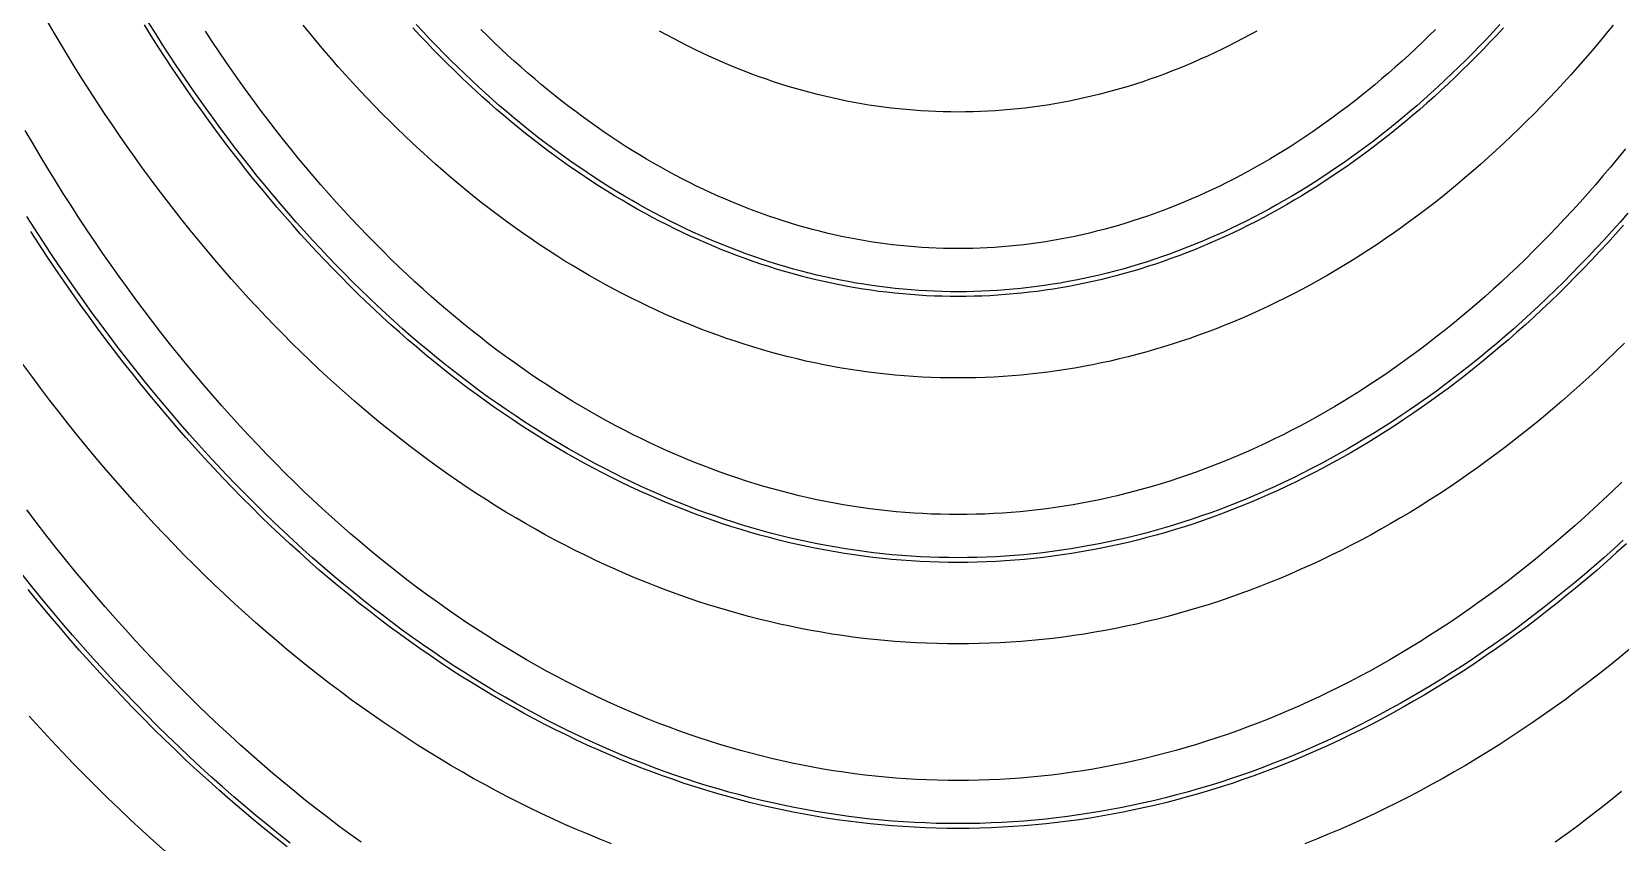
# Model space of a CAD drawing. Header units: metres. Extents: x 10 to 1210, y 10 to 2778.
# Drawn here: x 216.6 to 548.2, y 1402.6 to 1571.7 of the extents above; entities that cross this region are included whole.
import ezdxf

# ---------------------------------------------------------------- set-up
doc = ezdxf.new("R2010")
doc.units = ezdxf.units.M
for name, color, linetype in [('ACIKLIK', 5, 'Continuous'), ('CAM_SABLON', 4, 'Continuous'), ('DIS_KENAR_V91_Z3', 1, 'Continuous'), ('LAMBA_T4_Z4', 3, 'Continuous')]:
    doc.layers.add(name, color=color, linetype=linetype)

msp = doc.modelspace()

# ---------------------------------------------------------------- linework, layer by layer
at = {"layer": 'ACIKLIK'}
for points in [[(549.3, 1547.31), (547.74, 1545.4), (546.18, 1543.52), (544.61, 1541.66), (543.03, 1539.82), (541.43, 1538.01), (539.84, 1536.22), (538.23, 1534.45), (536.61, 1532.7), (534.99, 1530.98), (533.35, 1529.28), (531.71, 1527.61), (530.06, 1525.95), (528.41, 1524.32), (526.75, 1522.72), (525.07, 1521.14), (523.4, 1519.58), (521.71, 1518.05), (520.02, 1516.54), (518.32, 1515.05), (516.62, 1513.59), (514.91, 1512.16), (513.19, 1510.74), (511.47, 1509.36), (509.74, 1507.99), (508.01, 1506.65), (506.27, 1505.34), (504.53, 1504.05), (502.78, 1502.78), (501.02, 1501.54), (499.27, 1500.33), (497.5, 1499.13), (495.73, 1497.97), (493.96, 1496.83), (492.19, 1495.71), (490.41, 1494.62), (488.62, 1493.55), (486.84, 1492.51), (485.04, 1491.49), (483.25, 1490.5), (481.45, 1489.53), (479.65, 1488.58), (477.85, 1487.67), (476.04, 1486.77), (474.23, 1485.9), (472.42, 1485.06), (470.61, 1484.24), (468.79, 1483.45), (466.97, 1482.68), (465.15, 1481.93), (463.33, 1481.21), (461.51, 1480.52), (459.68, 1479.85), (457.85, 1479.2), (456.02, 1478.58), (454.19, 1477.99), (452.36, 1477.41), (450.53, 1476.87), (448.69, 1476.34), (446.86, 1475.85), (445.02, 1475.37), (443.18, 1474.92), (441.34, 1474.5), (439.5, 1474.1), (437.66, 1473.72), (435.82, 1473.37), (433.98, 1473.05), (432.14, 1472.74), (430.29, 1472.46), (428.45, 1472.21), (426.61, 1471.98), (424.76, 1471.78), (422.92, 1471.59), (421.07, 1471.44), (419.23, 1471.3), (417.38, 1471.19), (415.54, 1471.11), (413.69, 1471.05), (411.85, 1471.01), (410, 1471), (408.15, 1471.01), (406.31, 1471.05), (404.46, 1471.11), (402.62, 1471.19), (400.77, 1471.3), (398.93, 1471.44), (397.08, 1471.59), (395.24, 1471.78), (393.39, 1471.98), (391.55, 1472.21), (389.71, 1472.46), (387.86, 1472.74), (386.02, 1473.05), (384.18, 1473.37), (382.34, 1473.72), (380.5, 1474.1), (378.66, 1474.5), (376.82, 1474.92), (374.98, 1475.37), (373.14, 1475.85), (371.31, 1476.34), (369.47, 1476.87), (367.64, 1477.41), (365.81, 1477.99), (363.98, 1478.58), (362.15, 1479.2), (360.32, 1479.85), (358.49, 1480.52), (356.67, 1481.21), (354.85, 1481.93), (353.03, 1482.68), (351.21, 1483.45), (349.39, 1484.24), (347.58, 1485.06), (345.77, 1485.9), (343.96, 1486.77), (342.15, 1487.67), (340.35, 1488.58), (338.55, 1489.53), (336.75, 1490.5), (334.96, 1491.49), (333.16, 1492.51), (331.38, 1493.55), (329.59, 1494.62), (327.81, 1495.71), (326.04, 1496.83), (324.27, 1497.97), (322.5, 1499.13), (320.73, 1500.33), (318.98, 1501.54), (317.22, 1502.78), (315.47, 1504.05), (313.73, 1505.34), (311.99, 1506.65), (310.26, 1507.99), (308.53, 1509.36), (306.81, 1510.74), (305.09, 1512.16), (303.38, 1513.59), (301.68, 1515.05), (299.98, 1516.54), (298.29, 1518.05), (296.6, 1519.58), (294.93, 1521.14), (293.25, 1522.72), (291.59, 1524.32), (289.94, 1525.95), (288.29, 1527.61), (286.65, 1529.28), (285.01, 1530.98), (283.39, 1532.7), (281.77, 1534.45), (280.16, 1536.22), (278.57, 1538.01), (276.97, 1539.82), (275.39, 1541.66), (273.82, 1543.52), (272.26, 1545.4), (270.7, 1547.31), (269.16, 1549.23), (267.62, 1551.18), (266.1, 1553.15), (264.58, 1555.14), (263.08, 1557.16), (261.58, 1559.19), (260.1, 1561.25), (258.63, 1563.33), (257.17, 1565.43), (255.72, 1567.55), (254.28, 1569.69), (252.85, 1571.85)], [(509.64, 1572.23), (508.26, 1570.87), (506.87, 1569.53), (505.47, 1568.21), (504.06, 1566.9), (502.66, 1565.62), (501.24, 1564.36), (499.82, 1563.12), (498.4, 1561.9), (496.97, 1560.7), (495.54, 1559.52), (494.1, 1558.36), (492.66, 1557.22), (491.21, 1556.1), (489.76, 1555.01), (488.31, 1553.93), (486.85, 1552.88), (485.39, 1551.84), (483.92, 1550.83), (482.45, 1549.84), (480.98, 1548.86), (479.51, 1547.91), (478.03, 1546.98), (476.55, 1546.08), (475.06, 1545.19), (473.58, 1544.32), (472.09, 1543.47), (470.6, 1542.65), (469.1, 1541.84), (467.61, 1541.06), (466.11, 1540.3), (464.61, 1539.56), (463.11, 1538.84), (461.6, 1538.14), (460.1, 1537.46), (458.59, 1536.8), (457.09, 1536.16), (455.58, 1535.54), (454.07, 1534.95), (452.56, 1534.37), (451.04, 1533.82), (449.53, 1533.28), (448.01, 1532.77), (446.5, 1532.27), (444.98, 1531.8), (443.47, 1531.35), (441.95, 1530.92), (440.43, 1530.5), (438.91, 1530.11), (437.39, 1529.74), (435.87, 1529.39), (434.35, 1529.06), (432.83, 1528.75), (431.31, 1528.46), (429.79, 1528.19), (428.27, 1527.94), (426.75, 1527.71), (425.23, 1527.5), (423.7, 1527.31), (422.18, 1527.14), (420.66, 1526.99), (419.14, 1526.86), (417.61, 1526.75), (416.09, 1526.66), (414.57, 1526.59), (413.05, 1526.54), (411.52, 1526.51), (410, 1526.5), (408.48, 1526.51), (406.95, 1526.54), (405.43, 1526.59), (403.91, 1526.66), (402.39, 1526.75), (400.86, 1526.86), (399.34, 1526.99), (397.82, 1527.14), (396.3, 1527.31), (394.77, 1527.5), (393.25, 1527.71), (391.73, 1527.94), (390.21, 1528.19), (388.69, 1528.46), (387.17, 1528.75), (385.65, 1529.06), (384.13, 1529.39), (382.61, 1529.74), (381.09, 1530.11), (379.57, 1530.5), (378.05, 1530.92), (376.53, 1531.35), (375.02, 1531.8), (373.5, 1532.27), (371.99, 1532.77), (370.47, 1533.28), (368.96, 1533.82), (367.44, 1534.37), (365.93, 1534.95), (364.42, 1535.54), (362.91, 1536.16), (361.41, 1536.8), (359.9, 1537.46), (358.4, 1538.14), (356.89, 1538.84), (355.39, 1539.56), (353.89, 1540.3), (352.39, 1541.06), (350.9, 1541.84), (349.4, 1542.65), (347.91, 1543.47), (346.42, 1544.32), (344.94, 1545.19), (343.45, 1546.08), (341.97, 1546.98), (340.49, 1547.91), (339.02, 1548.86), (337.55, 1549.84), (336.08, 1550.83), (334.61, 1551.84), (333.15, 1552.88), (331.69, 1553.93), (330.24, 1555.01), (328.79, 1556.1), (327.34, 1557.22), (325.9, 1558.36), (324.46, 1559.52), (323.03, 1560.7), (321.6, 1561.9), (320.18, 1563.12), (318.76, 1564.36), (317.34, 1565.62), (315.94, 1566.9), (314.53, 1568.21), (313.13, 1569.53), (311.74, 1570.87), (310.36, 1572.23)], [(548.56, 1477.78), (546.63, 1475.91), (544.68, 1474.07), (542.73, 1472.26), (540.77, 1470.48), (538.8, 1468.72), (536.82, 1466.99), (534.84, 1465.29), (532.85, 1463.61), (530.85, 1461.97), (528.84, 1460.35), (526.83, 1458.76), (524.81, 1457.2), (522.78, 1455.67), (520.75, 1454.16), (518.71, 1452.69), (516.66, 1451.24), (514.61, 1449.82), (512.55, 1448.43), (510.49, 1447.07), (508.42, 1445.74), (506.35, 1444.43), (504.27, 1443.16), (502.18, 1441.91), (500.1, 1440.69), (498, 1439.5), (495.91, 1438.34), (493.8, 1437.21), (491.7, 1436.11), (489.59, 1435.03), (487.48, 1433.99), (485.36, 1432.97), (483.24, 1431.99), (481.12, 1431.03), (478.99, 1430.1), (476.86, 1429.2), (474.73, 1428.32), (472.59, 1427.48), (470.46, 1426.67), (468.32, 1425.88), (466.18, 1425.13), (464.03, 1424.4), (461.88, 1423.7), (459.74, 1423.03), (457.59, 1422.39), (455.43, 1421.77), (453.28, 1421.19), (451.13, 1420.63), (448.97, 1420.11), (446.81, 1419.61), (444.65, 1419.14), (442.49, 1418.7), (440.33, 1418.29), (438.17, 1417.9), (436, 1417.55), (433.84, 1417.22), (431.67, 1416.92), (429.51, 1416.65), (427.34, 1416.41), (425.18, 1416.2), (423.01, 1416.01), (420.84, 1415.86), (418.67, 1415.73), (416.51, 1415.63), (414.34, 1415.56), (412.17, 1415.52), (410, 1415.5), (407.83, 1415.52), (405.66, 1415.56), (403.49, 1415.63), (401.33, 1415.73), (399.16, 1415.86), (396.99, 1416.01), (394.82, 1416.2), (392.66, 1416.41), (390.49, 1416.65), (388.33, 1416.92), (386.16, 1417.22), (384, 1417.55), (381.83, 1417.9), (379.67, 1418.29), (377.51, 1418.7), (375.35, 1419.14), (373.19, 1419.61), (371.03, 1420.11), (368.87, 1420.63), (366.72, 1421.19), (364.57, 1421.77), (362.41, 1422.39), (360.26, 1423.03), (358.12, 1423.7), (355.97, 1424.4), (353.82, 1425.13), (351.68, 1425.88), (349.54, 1426.67), (347.41, 1427.48), (345.27, 1428.32), (343.14, 1429.2), (341.01, 1430.1), (338.88, 1431.03), (336.76, 1431.99), (334.64, 1432.97), (332.52, 1433.99), (330.41, 1435.03), (328.3, 1436.11), (326.2, 1437.21), (324.09, 1438.34), (322, 1439.5), (319.9, 1440.69), (317.82, 1441.91), (315.73, 1443.16), (313.65, 1444.43), (311.58, 1445.74), (309.51, 1447.07), (307.45, 1448.43), (305.39, 1449.82), (303.34, 1451.24), (301.29, 1452.69), (299.25, 1454.16), (297.22, 1455.67), (295.19, 1457.2), (293.17, 1458.76), (291.16, 1460.35), (289.15, 1461.97), (287.15, 1463.61), (285.16, 1465.29), (283.18, 1466.99), (281.2, 1468.72), (279.23, 1470.48), (277.27, 1472.26), (275.32, 1474.07), (273.37, 1475.91), (271.44, 1477.78), (269.51, 1479.67), (267.6, 1481.59), (265.69, 1483.54), (263.79, 1485.52), (261.9, 1487.52), (260.02, 1489.55), (258.16, 1491.6), (256.3, 1493.68), (254.45, 1495.79), (252.61, 1497.92), (250.79, 1500.08), (248.97, 1502.27), (247.17, 1504.48), (245.37, 1506.72), (243.59, 1508.98), (241.82, 1511.27), (240.07, 1513.58), (238.32, 1515.91), (236.59, 1518.28), (234.87, 1520.66), (233.16, 1523.07), (231.46, 1525.51), (229.78, 1527.96), (228.11, 1530.45), (226.46, 1532.95), (224.81, 1535.48), (223.18, 1538.03), (221.57, 1540.61), (219.97, 1543.21), (218.38, 1545.83), (216.81, 1548.47), (215.25, 1551.14)], [(285.36, 1402.6), (283.03, 1404.28), (280.71, 1406), (278.39, 1407.75), (276.09, 1409.53), (273.79, 1411.35), (271.5, 1413.19), (269.21, 1415.07), (266.94, 1416.98), (264.68, 1418.92), (262.42, 1420.9), (260.17, 1422.9), (257.94, 1424.94), (255.71, 1427), (253.49, 1429.1), (251.29, 1431.23), (249.09, 1433.39), (246.91, 1435.58), (244.73, 1437.8), (242.57, 1440.05), (240.42, 1442.33), (238.28, 1444.65), (236.15, 1446.99), (234.03, 1449.36), (231.93, 1451.76), (229.83, 1454.19), (227.75, 1456.65), (225.69, 1459.14), (223.63, 1461.65), (221.59, 1464.2), (219.56, 1466.78), (217.55, 1469.38), (215.55, 1472.01)], [(548.5, 1413.19), (546.21, 1411.35), (543.91, 1409.53), (541.61, 1407.75), (539.29, 1406), (536.97, 1404.28), (534.64, 1402.6)]]:
    msp.add_lwpolyline(points, dxfattribs=at)
at = {"layer": 'CAM_SABLON'}
for points in [[(549.82, 1533.92), (548.18, 1532.04), (546.52, 1530.19), (544.86, 1528.36), (543.19, 1526.56), (541.5, 1524.77), (539.81, 1523.01), (538.11, 1521.28), (536.41, 1519.57), (534.69, 1517.88), (532.96, 1516.21), (531.23, 1514.57), (529.49, 1512.96), (527.74, 1511.36), (525.98, 1509.79), (524.22, 1508.25), (522.44, 1506.73), (520.66, 1505.24), (518.88, 1503.77), (517.08, 1502.32), (515.28, 1500.9), (513.47, 1499.5), (511.66, 1498.13), (509.84, 1496.78), (508.01, 1495.46), (506.18, 1494.17), (504.34, 1492.9), (502.5, 1491.65), (500.65, 1490.43), (498.8, 1489.23), (496.94, 1488.06), (495.07, 1486.92), (493.2, 1485.8), (491.33, 1484.71), (489.45, 1483.64), (487.56, 1482.6), (485.68, 1481.58), (483.78, 1480.59), (481.89, 1479.62), (479.99, 1478.68), (478.08, 1477.77), (476.17, 1476.88), (474.26, 1476.02), (472.35, 1475.18), (470.43, 1474.37), (468.51, 1473.58), (466.59, 1472.82), (464.66, 1472.09), (462.73, 1471.38), (460.8, 1470.7), (458.86, 1470.04), (456.93, 1469.41), (454.99, 1468.81), (453.05, 1468.23), (451.1, 1467.67), (449.16, 1467.15), (447.21, 1466.64), (445.26, 1466.17), (443.31, 1465.72), (441.36, 1465.29), (439.41, 1464.89), (437.45, 1464.52), (435.49, 1464.17), (433.54, 1463.85), (431.58, 1463.56), (429.62, 1463.29), (427.66, 1463.04), (425.7, 1462.82), (423.74, 1462.63), (421.78, 1462.46), (419.82, 1462.32), (417.85, 1462.21), (415.89, 1462.12), (413.93, 1462.05), (411.96, 1462.01), (410, 1462), (408.04, 1462.01), (406.07, 1462.05), (404.11, 1462.12), (402.15, 1462.21), (400.18, 1462.32), (398.22, 1462.46), (396.26, 1462.63), (394.3, 1462.82), (392.34, 1463.04), (390.38, 1463.29), (388.42, 1463.56), (386.46, 1463.85), (384.51, 1464.17), (382.55, 1464.52), (380.59, 1464.89), (378.64, 1465.29), (376.69, 1465.72), (374.74, 1466.17), (372.79, 1466.64), (370.84, 1467.15), (368.9, 1467.67), (366.95, 1468.23), (365.01, 1468.81), (363.07, 1469.41), (361.14, 1470.04), (359.2, 1470.7), (357.27, 1471.38), (355.34, 1472.09), (353.41, 1472.82), (351.49, 1473.58), (349.57, 1474.37), (347.65, 1475.18), (345.74, 1476.02), (343.83, 1476.88), (341.92, 1477.77), (340.01, 1478.68), (338.11, 1479.62), (336.22, 1480.59), (334.32, 1481.58), (332.44, 1482.6), (330.55, 1483.64), (328.67, 1484.71), (326.8, 1485.8), (324.93, 1486.92), (323.06, 1488.06), (321.2, 1489.23), (319.35, 1490.43), (317.5, 1491.65), (315.66, 1492.9), (313.82, 1494.17), (311.99, 1495.46), (310.16, 1496.78), (308.34, 1498.13), (306.53, 1499.5), (304.72, 1500.9), (302.92, 1502.32), (301.12, 1503.77), (299.34, 1505.24), (297.56, 1506.73), (295.78, 1508.25), (294.02, 1509.79), (292.26, 1511.36), (290.51, 1512.96), (288.77, 1514.57), (287.04, 1516.21), (285.31, 1517.88), (283.59, 1519.57), (281.89, 1521.28), (280.19, 1523.01), (278.5, 1524.77), (276.81, 1526.56), (275.14, 1528.36), (273.48, 1530.19), (271.82, 1532.04), (270.18, 1533.92), (268.55, 1535.82), (266.92, 1537.74), (265.31, 1539.68), (263.7, 1541.65), (262.11, 1543.63), (260.53, 1545.64), (258.96, 1547.67), (257.4, 1549.73), (255.85, 1551.8), (254.31, 1553.9), (252.78, 1556.02), (251.26, 1558.16), (249.76, 1560.32), (248.27, 1562.5), (246.79, 1564.7), (245.32, 1566.92), (243.86, 1569.16), (242.42, 1571.43), (240.99, 1573.71)], [(523.11, 1573.26), (521.7, 1571.74), (520.28, 1570.24), (518.86, 1568.75), (517.42, 1567.29), (515.98, 1565.85), (514.54, 1564.42), (513.08, 1563.02), (511.62, 1561.64), (510.16, 1560.28), (508.68, 1558.94), (507.2, 1557.61), (505.72, 1556.31), (504.22, 1555.04), (502.73, 1553.78), (501.22, 1552.54), (499.71, 1551.32), (498.2, 1550.13), (496.68, 1548.95), (495.15, 1547.8), (493.62, 1546.67), (492.09, 1545.56), (490.55, 1544.47), (489, 1543.4), (487.45, 1542.35), (485.9, 1541.33), (484.34, 1540.32), (482.78, 1539.34), (481.21, 1538.38), (479.64, 1537.44), (478.07, 1536.52), (476.49, 1535.62), (474.91, 1534.75), (473.32, 1533.9), (471.74, 1533.06), (470.15, 1532.25), (468.55, 1531.47), (466.96, 1530.7), (465.36, 1529.95), (463.75, 1529.23), (462.15, 1528.53), (460.54, 1527.85), (458.93, 1527.19), (457.32, 1526.56), (455.71, 1525.94), (454.09, 1525.35), (452.47, 1524.78), (450.85, 1524.23), (449.23, 1523.7), (447.61, 1523.19), (445.99, 1522.71), (444.36, 1522.24), (442.73, 1521.8), (441.1, 1521.38), (439.47, 1520.98), (437.84, 1520.61), (436.21, 1520.25), (434.58, 1519.92), (432.94, 1519.61), (431.31, 1519.32), (429.67, 1519.05), (428.03, 1518.8), (426.4, 1518.58), (424.76, 1518.37), (423.12, 1518.19), (421.48, 1518.03), (419.84, 1517.89), (418.2, 1517.77), (416.56, 1517.67), (414.92, 1517.6), (413.28, 1517.54), (411.64, 1517.51), (410, 1517.5), (408.36, 1517.51), (406.72, 1517.54), (405.08, 1517.6), (403.44, 1517.67), (401.8, 1517.77), (400.16, 1517.89), (398.52, 1518.03), (396.88, 1518.19), (395.24, 1518.37), (393.6, 1518.58), (391.97, 1518.8), (390.33, 1519.05), (388.69, 1519.32), (387.06, 1519.61), (385.42, 1519.92), (383.79, 1520.25), (382.16, 1520.61), (380.53, 1520.98), (378.9, 1521.38), (377.27, 1521.8), (375.64, 1522.24), (374.01, 1522.71), (372.39, 1523.19), (370.77, 1523.7), (369.15, 1524.23), (367.53, 1524.78), (365.91, 1525.35), (364.29, 1525.94), (362.68, 1526.56), (361.07, 1527.19), (359.46, 1527.85), (357.85, 1528.53), (356.25, 1529.23), (354.64, 1529.95), (353.04, 1530.7), (351.45, 1531.47), (349.85, 1532.25), (348.26, 1533.06), (346.68, 1533.9), (345.09, 1534.75), (343.51, 1535.62), (341.93, 1536.52), (340.36, 1537.44), (338.79, 1538.38), (337.22, 1539.34), (335.66, 1540.32), (334.1, 1541.33), (332.55, 1542.35), (331, 1543.4), (329.45, 1544.47), (327.91, 1545.56), (326.38, 1546.67), (324.85, 1547.8), (323.32, 1548.95), (321.8, 1550.13), (320.29, 1551.32), (318.78, 1552.54), (317.27, 1553.78), (315.78, 1555.04), (314.28, 1556.31), (312.8, 1557.61), (311.32, 1558.94), (309.84, 1560.28), (308.38, 1561.64), (306.92, 1563.02), (305.46, 1564.42), (304.02, 1565.85), (302.58, 1567.29), (301.14, 1568.75), (299.72, 1570.24), (298.3, 1571.74), (296.89, 1573.26)], [(548.82, 1465.63), (546.79, 1463.79), (544.76, 1461.97), (542.72, 1460.19), (540.66, 1458.43), (538.6, 1456.69), (536.53, 1454.99), (534.45, 1453.32), (532.37, 1451.67), (530.27, 1450.05), (528.17, 1448.46), (526.06, 1446.9), (523.94, 1445.37), (521.82, 1443.87), (519.69, 1442.39), (517.55, 1440.95), (515.4, 1439.53), (513.25, 1438.15), (511.1, 1436.79), (508.93, 1435.46), (506.76, 1434.16), (504.59, 1432.89), (502.4, 1431.65), (500.22, 1430.44), (498.03, 1429.26), (495.83, 1428.11), (493.63, 1426.99), (491.42, 1425.9), (489.21, 1424.84), (486.99, 1423.8), (484.77, 1422.8), (482.55, 1421.83), (480.32, 1420.89), (478.09, 1419.97), (475.85, 1419.09), (473.61, 1418.24), (471.37, 1417.41), (469.12, 1416.62), (466.87, 1415.86), (464.62, 1415.12), (462.36, 1414.42), (460.11, 1413.75), (457.84, 1413.1), (455.58, 1412.49), (453.32, 1411.9), (451.05, 1411.35), (448.78, 1410.83), (446.51, 1410.33), (444.23, 1409.87), (441.96, 1409.43), (439.68, 1409.03), (437.41, 1408.66), (435.13, 1408.31), (432.85, 1408), (430.56, 1407.71), (428.28, 1407.46), (426, 1407.23), (423.71, 1407.04), (421.43, 1406.88), (419.14, 1406.74), (416.86, 1406.64), (414.57, 1406.56), (412.29, 1406.52), (410, 1406.5), (407.71, 1406.52), (405.43, 1406.56), (403.14, 1406.64), (400.86, 1406.74), (398.57, 1406.88), (396.29, 1407.04), (394, 1407.23), (391.72, 1407.46), (389.44, 1407.71), (387.15, 1408), (384.87, 1408.31), (382.59, 1408.66), (380.32, 1409.03), (378.04, 1409.43), (375.77, 1409.87), (373.49, 1410.33), (371.22, 1410.83), (368.95, 1411.35), (366.68, 1411.9), (364.42, 1412.49), (362.16, 1413.1), (359.89, 1413.75), (357.64, 1414.42), (355.38, 1415.12), (353.13, 1415.86), (350.88, 1416.62), (348.63, 1417.41), (346.39, 1418.24), (344.15, 1419.09), (341.91, 1419.97), (339.68, 1420.89), (337.45, 1421.83), (335.23, 1422.8), (333.01, 1423.8), (330.79, 1424.84), (328.58, 1425.9), (326.37, 1426.99), (324.17, 1428.11), (321.97, 1429.26), (319.78, 1430.44), (317.6, 1431.65), (315.41, 1432.89), (313.24, 1434.16), (311.07, 1435.46), (308.9, 1436.79), (306.75, 1438.15), (304.6, 1439.53), (302.45, 1440.95), (300.31, 1442.39), (298.18, 1443.87), (296.06, 1445.37), (293.94, 1446.9), (291.83, 1448.46), (289.73, 1450.05), (287.63, 1451.67), (285.55, 1453.32), (283.47, 1454.99), (281.4, 1456.69), (279.34, 1458.43), (277.28, 1460.19), (275.24, 1461.97), (273.21, 1463.79), (271.18, 1465.63), (269.16, 1467.51), (267.16, 1469.4), (265.16, 1471.33), (263.17, 1473.29), (261.2, 1475.27), (259.23, 1477.27), (257.27, 1479.31), (255.33, 1481.37), (253.39, 1483.46), (251.47, 1485.58), (249.56, 1487.72), (247.66, 1489.89), (245.77, 1492.08), (243.89, 1494.3), (242.02, 1496.55), (240.17, 1498.82), (238.33, 1501.12), (236.5, 1503.44), (234.68, 1505.79), (232.88, 1508.16), (231.09, 1510.56), (229.31, 1512.98), (227.55, 1515.43), (225.79, 1517.9), (224.06, 1520.39), (222.33, 1522.91), (220.62, 1525.45), (218.93, 1528.02), (217.25, 1530.61), (215.58, 1533.22)], [(270.55, 1402.44), (268.18, 1404.31), (265.81, 1406.22), (263.46, 1408.15), (261.12, 1410.12), (258.78, 1412.12), (256.46, 1414.15), (254.15, 1416.22), (251.85, 1418.31), (249.56, 1420.44), (247.28, 1422.6), (245.01, 1424.78), (242.75, 1427), (240.51, 1429.25), (238.27, 1431.54), (236.05, 1433.85), (233.84, 1436.19), (231.64, 1438.56), (229.46, 1440.96), (227.29, 1443.39), (225.13, 1445.86), (222.99, 1448.35), (220.86, 1450.87), (218.74, 1453.42), (216.63, 1456), (214.54, 1458.6)]]:
    msp.add_lwpolyline(points, dxfattribs=at)
at = {"layer": 'DIS_KENAR_V91_Z3'}
for points in [[(549.09, 1506.79), (547.25, 1504.98), (545.4, 1503.2), (543.54, 1501.44), (541.67, 1499.7), (539.79, 1497.99), (537.9, 1496.31), (536, 1494.64), (534.09, 1493.01), (532.17, 1491.39), (530.24, 1489.81), (528.31, 1488.25), (526.36, 1486.71), (524.41, 1485.2), (522.44, 1483.72), (520.47, 1482.26), (518.49, 1480.82), (516.5, 1479.42), (514.5, 1478.04), (512.5, 1476.68), (510.48, 1475.35), (508.46, 1474.05), (506.44, 1472.77), (504.4, 1471.53), (502.36, 1470.3), (500.31, 1469.11), (498.25, 1467.94), (496.19, 1466.8), (494.12, 1465.68), (492.04, 1464.6), (489.96, 1463.53), (487.87, 1462.5), (485.78, 1461.5), (483.68, 1460.52), (481.57, 1459.57), (479.46, 1458.64), (477.34, 1457.75), (475.22, 1456.88), (473.1, 1456.04), (470.96, 1455.23), (468.83, 1454.45), (466.69, 1453.69), (464.54, 1452.96), (462.39, 1452.26), (460.24, 1451.59), (458.08, 1450.95), (455.92, 1450.33), (453.76, 1449.74), (451.59, 1449.19), (449.42, 1448.65), (447.25, 1448.15), (445.07, 1447.68), (442.89, 1447.23), (440.71, 1446.82), (438.53, 1446.43), (436.34, 1446.07), (434.15, 1445.74), (431.96, 1445.44), (429.77, 1445.17), (427.58, 1444.92), (425.38, 1444.71), (423.19, 1444.52), (420.99, 1444.36), (418.79, 1444.23), (416.6, 1444.13), (414.4, 1444.06), (412.2, 1444.02), (410, 1444), (407.8, 1444.02), (405.6, 1444.06), (403.4, 1444.13), (401.21, 1444.23), (399.01, 1444.36), (396.81, 1444.52), (394.62, 1444.71), (392.42, 1444.92), (390.23, 1445.17), (388.04, 1445.44), (385.85, 1445.74), (383.66, 1446.07), (381.47, 1446.43), (379.29, 1446.82), (377.11, 1447.23), (374.93, 1447.68), (372.75, 1448.15), (370.58, 1448.65), (368.41, 1449.19), (366.24, 1449.74), (364.08, 1450.33), (361.92, 1450.95), (359.76, 1451.59), (357.61, 1452.26), (355.46, 1452.96), (353.31, 1453.69), (351.17, 1454.45), (349.04, 1455.23), (346.9, 1456.04), (344.78, 1456.88), (342.66, 1457.75), (340.54, 1458.64), (338.43, 1459.57), (336.32, 1460.52), (334.22, 1461.5), (332.13, 1462.5), (330.04, 1463.53), (327.96, 1464.6), (325.88, 1465.68), (323.81, 1466.8), (321.75, 1467.94), (319.69, 1469.11), (317.64, 1470.3), (315.6, 1471.53), (313.56, 1472.77), (311.54, 1474.05), (309.52, 1475.35), (307.5, 1476.68), (305.5, 1478.04), (303.5, 1479.42), (301.51, 1480.82), (299.53, 1482.26), (297.56, 1483.72), (295.59, 1485.2), (293.64, 1486.71), (291.69, 1488.25), (289.76, 1489.81), (287.83, 1491.39), (285.91, 1493.01), (284, 1494.64), (282.1, 1496.31), (280.21, 1497.99), (278.33, 1499.7), (276.46, 1501.44), (274.6, 1503.2), (272.75, 1504.98), (270.91, 1506.79), (269.08, 1508.62), (267.27, 1510.48), (265.46, 1512.36), (263.66, 1514.27), (261.88, 1516.19), (260.11, 1518.14), (258.34, 1520.12), (256.59, 1522.11), (254.85, 1524.13), (253.13, 1526.17), (251.41, 1528.24), (249.71, 1530.33), (248.02, 1532.44), (246.34, 1534.57), (244.67, 1536.72), (243.02, 1538.9), (241.38, 1541.09), (239.75, 1543.31), (238.14, 1545.55), (236.54, 1547.81), (234.95, 1550.09), (233.37, 1552.39), (231.81, 1554.71), (230.26, 1557.06), (228.73, 1559.42), (227.21, 1561.8), (225.7, 1564.21), (224.21, 1566.63), (222.73, 1569.07), (221.26, 1571.53), (219.81, 1574.01)], [(546.76, 1573.15), (545.3, 1571.37), (543.84, 1569.61), (542.37, 1567.87), (540.88, 1566.14), (539.39, 1564.44), (537.89, 1562.76), (536.37, 1561.09), (534.85, 1559.45), (533.32, 1557.82), (531.78, 1556.22), (530.23, 1554.64), (528.67, 1553.07), (527.1, 1551.53), (525.52, 1550.01), (523.93, 1548.51), (522.34, 1547.02), (520.73, 1545.56), (519.12, 1544.13), (517.5, 1542.71), (515.87, 1541.31), (514.23, 1539.94), (512.59, 1538.58), (510.94, 1537.25), (509.28, 1535.94), (507.61, 1534.65), (505.93, 1533.38), (504.25, 1532.14), (502.56, 1530.92), (500.86, 1529.72), (499.16, 1528.54), (497.45, 1527.38), (495.73, 1526.25), (494.01, 1525.14), (492.28, 1524.05), (490.54, 1522.98), (488.8, 1521.94), (487.05, 1520.92), (485.29, 1519.92), (483.53, 1518.95), (481.77, 1518), (480, 1517.07), (478.22, 1516.17), (476.44, 1515.29), (474.65, 1514.43), (472.86, 1513.59), (471.06, 1512.78), (469.26, 1511.99), (467.46, 1511.23), (465.65, 1510.49), (463.83, 1509.77), (462.01, 1509.08), (460.19, 1508.41), (458.36, 1507.77), (456.53, 1507.15), (454.7, 1506.55), (452.86, 1505.98), (451.02, 1505.43), (449.18, 1504.9), (447.33, 1504.4), (445.49, 1503.92), (443.63, 1503.47), (441.78, 1503.04), (439.92, 1502.64), (438.06, 1502.26), (436.2, 1501.91), (434.34, 1501.57), (432.47, 1501.27), (430.61, 1500.99), (428.74, 1500.73), (426.87, 1500.5), (425, 1500.29), (423.13, 1500.1), (421.25, 1499.94), (419.38, 1499.81), (417.5, 1499.7), (415.63, 1499.61), (413.75, 1499.55), (411.88, 1499.51), (410, 1499.5), (408.12, 1499.51), (406.25, 1499.55), (404.37, 1499.61), (402.5, 1499.7), (400.62, 1499.81), (398.75, 1499.94), (396.87, 1500.1), (395, 1500.29), (393.13, 1500.5), (391.26, 1500.73), (389.39, 1500.99), (387.53, 1501.27), (385.66, 1501.57), (383.8, 1501.91), (381.94, 1502.26), (380.08, 1502.64), (378.22, 1503.04), (376.37, 1503.47), (374.51, 1503.92), (372.67, 1504.4), (370.82, 1504.9), (368.98, 1505.43), (367.14, 1505.98), (365.3, 1506.55), (363.47, 1507.15), (361.64, 1507.77), (359.81, 1508.41), (357.99, 1509.08), (356.17, 1509.77), (354.35, 1510.49), (352.54, 1511.23), (350.74, 1511.99), (348.94, 1512.78), (347.14, 1513.59), (345.35, 1514.43), (343.56, 1515.29), (341.78, 1516.17), (340, 1517.07), (338.23, 1518), (336.47, 1518.95), (334.71, 1519.92), (332.95, 1520.92), (331.2, 1521.94), (329.46, 1522.98), (327.72, 1524.05), (325.99, 1525.14), (324.27, 1526.25), (322.55, 1527.38), (320.84, 1528.54), (319.14, 1529.72), (317.44, 1530.92), (315.75, 1532.14), (314.07, 1533.38), (312.39, 1534.65), (310.72, 1535.94), (309.06, 1537.25), (307.41, 1538.58), (305.77, 1539.94), (304.13, 1541.31), (302.5, 1542.71), (300.88, 1544.13), (299.27, 1545.56), (297.66, 1547.02), (296.07, 1548.51), (294.48, 1550.01), (292.9, 1551.53), (291.33, 1553.07), (289.77, 1554.64), (288.22, 1556.22), (286.68, 1557.82), (285.15, 1559.45), (283.63, 1561.09), (282.11, 1562.76), (280.61, 1564.44), (279.12, 1566.14), (277.63, 1567.87), (276.16, 1569.61), (274.7, 1571.37), (273.24, 1573.15)], [(472.34, 1571.91), (470.88, 1571.1), (469.42, 1570.32), (467.95, 1569.55), (466.48, 1568.8), (465, 1568.07), (463.53, 1567.36), (462.04, 1566.67), (460.55, 1566), (459.06, 1565.34), (457.57, 1564.71), (456.07, 1564.1), (454.57, 1563.51), (453.06, 1562.93), (451.55, 1562.38), (450.04, 1561.84), (448.53, 1561.33), (447.01, 1560.84), (445.49, 1560.36), (443.96, 1559.91), (442.44, 1559.47), (440.91, 1559.06), (439.38, 1558.66), (437.85, 1558.29), (436.31, 1557.93), (434.77, 1557.6), (433.23, 1557.29), (431.69, 1556.99), (430.15, 1556.72), (428.61, 1556.46), (427.06, 1556.23), (425.51, 1556.02), (423.97, 1555.82), (422.42, 1555.65), (420.87, 1555.5), (419.32, 1555.37), (417.76, 1555.26), (416.21, 1555.16), (414.66, 1555.09), (413.11, 1555.04), (411.55, 1555.01), (410, 1555), (408.45, 1555.01), (406.89, 1555.04), (405.34, 1555.09), (403.79, 1555.16), (402.24, 1555.26), (400.68, 1555.37), (399.13, 1555.5), (397.58, 1555.65), (396.03, 1555.82), (394.49, 1556.02), (392.94, 1556.23), (391.39, 1556.46), (389.85, 1556.72), (388.31, 1556.99), (386.77, 1557.29), (385.23, 1557.6), (383.69, 1557.93), (382.15, 1558.29), (380.62, 1558.66), (379.09, 1559.06), (377.56, 1559.47), (376.04, 1559.91), (374.51, 1560.36), (372.99, 1560.84), (371.47, 1561.33), (369.96, 1561.84), (368.45, 1562.38), (366.94, 1562.93), (365.43, 1563.51), (363.93, 1564.1), (362.43, 1564.71), (360.94, 1565.34), (359.45, 1566), (357.96, 1566.67), (356.47, 1567.36), (355, 1568.07), (353.52, 1568.8), (352.05, 1569.55), (350.58, 1570.32), (349.12, 1571.1), (347.66, 1571.91)], [(337.64, 1402.31), (335.2, 1403.27), (332.77, 1404.27), (330.34, 1405.29), (327.92, 1406.35), (325.5, 1407.44), (323.1, 1408.56), (320.69, 1409.72), (318.3, 1410.9), (315.91, 1412.12), (313.53, 1413.37), (311.16, 1414.64), (308.79, 1415.95), (306.43, 1417.29), (304.08, 1418.66), (301.74, 1420.07), (299.4, 1421.5), (297.08, 1422.96), (294.76, 1424.46), (292.45, 1425.98), (290.15, 1427.53), (287.86, 1429.12), (285.58, 1430.73), (283.31, 1432.37), (281.05, 1434.05), (278.8, 1435.75), (276.55, 1437.48), (274.32, 1439.24), (272.1, 1441.03), (269.89, 1442.85), (267.69, 1444.7), (265.5, 1446.58), (263.32, 1448.48), (261.15, 1450.42), (259, 1452.38), (256.85, 1454.37), (254.72, 1456.39), (252.6, 1458.44), (250.49, 1460.51), (248.39, 1462.61), (246.31, 1464.74), (244.24, 1466.9), (242.18, 1469.08), (240.13, 1471.29), (238.1, 1473.53), (236.08, 1475.79), (234.07, 1478.08), (232.07, 1480.4), (230.09, 1482.74), (228.13, 1485.11), (226.17, 1487.5), (224.23, 1489.92), (222.31, 1492.36), (220.4, 1494.83), (218.5, 1497.33), (216.62, 1499.85), (214.75, 1502.39)], [(550.11, 1442.85), (547.9, 1441.03), (545.68, 1439.24), (543.45, 1437.48), (541.2, 1435.75), (538.95, 1434.05), (536.69, 1432.37), (534.42, 1430.73), (532.14, 1429.12), (529.85, 1427.53), (527.55, 1425.98), (525.24, 1424.46), (522.92, 1422.96), (520.6, 1421.5), (518.26, 1420.07), (515.92, 1418.66), (513.57, 1417.29), (511.21, 1415.95), (508.84, 1414.64), (506.47, 1413.37), (504.09, 1412.12), (501.7, 1410.9), (499.31, 1409.72), (496.9, 1408.56), (494.5, 1407.44), (492.08, 1406.35), (489.66, 1405.29), (487.23, 1404.27), (484.8, 1403.27), (482.36, 1402.31)], [(244.54, 1400.66), (242.1, 1402.85), (239.67, 1405.06), (237.25, 1407.3), (234.84, 1409.58), (232.45, 1411.89), (230.07, 1414.23), (227.7, 1416.6), (225.35, 1419), (223.01, 1421.44), (220.69, 1423.9), (218.38, 1426.39), (216.09, 1428.91)]]:
    msp.add_lwpolyline(points, dxfattribs=at)
at = {"layer": 'LAMBA_T4_Z4'}
for points in [[(548.92, 1531.38), (547.26, 1529.52), (545.6, 1527.69), (543.92, 1525.87), (542.23, 1524.08), (540.53, 1522.32), (538.83, 1520.58), (537.11, 1518.86), (535.39, 1517.16), (533.65, 1515.49), (531.91, 1513.84), (530.16, 1512.22), (528.41, 1510.62), (526.64, 1509.04), (524.87, 1507.49), (523.09, 1505.97), (521.3, 1504.47), (519.51, 1502.99), (517.71, 1501.54), (515.9, 1500.11), (514.08, 1498.71), (512.26, 1497.33), (510.43, 1495.98), (508.6, 1494.65), (506.76, 1493.35), (504.91, 1492.07), (503.06, 1490.82), (501.2, 1489.59), (499.33, 1488.39), (497.46, 1487.21), (495.59, 1486.06), (493.71, 1484.94), (491.83, 1483.84), (489.94, 1482.77), (488.04, 1481.72), (486.14, 1480.7), (484.24, 1479.7), (482.33, 1478.73), (480.42, 1477.78), (478.51, 1476.86), (476.59, 1475.97), (474.67, 1475.1), (472.74, 1474.26), (470.81, 1473.45), (468.88, 1472.66), (466.95, 1471.89), (465.01, 1471.15), (463.07, 1470.44), (461.12, 1469.75), (459.18, 1469.09), (457.23, 1468.46), (455.28, 1467.85), (453.33, 1467.27), (451.37, 1466.71), (449.41, 1466.18), (447.45, 1465.67), (445.49, 1465.19), (443.53, 1464.74), (441.56, 1464.31), (439.6, 1463.91), (437.63, 1463.54), (435.66, 1463.19), (433.69, 1462.86), (431.72, 1462.57), (429.75, 1462.3), (427.78, 1462.05), (425.81, 1461.83), (423.83, 1461.64), (421.86, 1461.47), (419.88, 1461.32), (417.91, 1461.21), (415.93, 1461.12), (413.95, 1461.05), (411.98, 1461.01), (410, 1461), (408.02, 1461.01), (406.05, 1461.05), (404.07, 1461.12), (402.09, 1461.21), (400.12, 1461.32), (398.14, 1461.47), (396.17, 1461.64), (394.19, 1461.83), (392.22, 1462.05), (390.25, 1462.3), (388.28, 1462.57), (386.31, 1462.86), (384.34, 1463.19), (382.37, 1463.54), (380.4, 1463.91), (378.44, 1464.31), (376.47, 1464.74), (374.51, 1465.19), (372.55, 1465.67), (370.59, 1466.18), (368.63, 1466.71), (366.67, 1467.27), (364.72, 1467.85), (362.77, 1468.46), (360.82, 1469.09), (358.88, 1469.75), (356.93, 1470.44), (354.99, 1471.15), (353.05, 1471.89), (351.12, 1472.66), (349.19, 1473.45), (347.26, 1474.26), (345.33, 1475.1), (343.41, 1475.97), (341.49, 1476.86), (339.58, 1477.78), (337.67, 1478.73), (335.76, 1479.7), (333.86, 1480.7), (331.96, 1481.72), (330.06, 1482.77), (328.17, 1483.84), (326.29, 1484.94), (324.41, 1486.06), (322.54, 1487.21), (320.67, 1488.39), (318.8, 1489.59), (316.94, 1490.82), (315.09, 1492.07), (313.24, 1493.35), (311.4, 1494.65), (309.57, 1495.98), (307.74, 1497.33), (305.92, 1498.71), (304.1, 1500.11), (302.29, 1501.54), (300.49, 1502.99), (298.7, 1504.47), (296.91, 1505.97), (295.13, 1507.49), (293.36, 1509.04), (291.59, 1510.62), (289.84, 1512.22), (288.09, 1513.84), (286.35, 1515.49), (284.61, 1517.16), (282.89, 1518.86), (281.17, 1520.58), (279.47, 1522.32), (277.77, 1524.08), (276.08, 1525.87), (274.4, 1527.69), (272.74, 1529.52), (271.08, 1531.38), (269.43, 1533.26), (267.79, 1535.17), (266.16, 1537.1), (264.54, 1539.04), (262.93, 1541.02), (261.33, 1543.01), (259.74, 1545.03), (258.16, 1547.07), (256.6, 1549.13), (255.04, 1551.21), (253.5, 1553.31), (251.97, 1555.44), (250.45, 1557.58), (248.94, 1559.75), (247.44, 1561.94), (245.95, 1564.14), (244.48, 1566.37), (243.02, 1568.62), (241.57, 1570.89), (240.14, 1573.18)], [(523.85, 1572.59), (522.43, 1571.06), (521.01, 1569.55), (519.57, 1568.06), (518.14, 1566.59), (516.69, 1565.14), (515.23, 1563.71), (513.77, 1562.3), (512.31, 1560.91), (510.83, 1559.54), (509.35, 1558.19), (507.86, 1556.87), (506.37, 1555.56), (504.87, 1554.27), (503.36, 1553.01), (501.85, 1551.76), (500.34, 1550.54), (498.81, 1549.34), (497.28, 1548.16), (495.75, 1547), (494.21, 1545.86), (492.67, 1544.74), (491.12, 1543.65), (489.56, 1542.57), (488.01, 1541.52), (486.44, 1540.49), (484.88, 1539.48), (483.3, 1538.49), (481.73, 1537.52), (480.15, 1536.58), (478.57, 1535.65), (476.98, 1534.75), (475.39, 1533.87), (473.79, 1533.01), (472.2, 1532.18), (470.59, 1531.36), (468.99, 1530.57), (467.38, 1529.8), (465.77, 1529.05), (464.16, 1528.32), (462.54, 1527.61), (460.93, 1526.93), (459.31, 1526.26), (457.68, 1525.62), (456.06, 1525), (454.43, 1524.41), (452.8, 1523.83), (451.17, 1523.28), (449.54, 1522.75), (447.9, 1522.24), (446.27, 1521.75), (444.63, 1521.28), (442.99, 1520.84), (441.35, 1520.41), (439.7, 1520.01), (438.06, 1519.63), (436.42, 1519.27), (434.77, 1518.94), (433.12, 1518.62), (431.47, 1518.33), (429.83, 1518.06), (428.18, 1517.81), (426.53, 1517.58), (424.88, 1517.38), (423.22, 1517.19), (421.57, 1517.03), (419.92, 1516.89), (418.27, 1516.77), (416.61, 1516.67), (414.96, 1516.6), (413.31, 1516.55), (411.65, 1516.51), (410, 1516.5), (408.35, 1516.51), (406.69, 1516.55), (405.04, 1516.6), (403.39, 1516.67), (401.73, 1516.77), (400.08, 1516.89), (398.43, 1517.03), (396.78, 1517.19), (395.12, 1517.38), (393.47, 1517.58), (391.82, 1517.81), (390.17, 1518.06), (388.53, 1518.33), (386.88, 1518.62), (385.23, 1518.94), (383.58, 1519.27), (381.94, 1519.63), (380.3, 1520.01), (378.65, 1520.41), (377.01, 1520.84), (375.37, 1521.28), (373.73, 1521.75), (372.1, 1522.24), (370.46, 1522.75), (368.83, 1523.28), (367.2, 1523.83), (365.57, 1524.41), (363.94, 1525), (362.32, 1525.62), (360.69, 1526.26), (359.07, 1526.93), (357.46, 1527.61), (355.84, 1528.32), (354.23, 1529.05), (352.62, 1529.8), (351.01, 1530.57), (349.41, 1531.36), (347.8, 1532.18), (346.21, 1533.01), (344.61, 1533.87), (343.02, 1534.75), (341.43, 1535.65), (339.85, 1536.58), (338.27, 1537.52), (336.7, 1538.49), (335.12, 1539.48), (333.56, 1540.49), (331.99, 1541.52), (330.44, 1542.57), (328.88, 1543.65), (327.33, 1544.74), (325.79, 1545.86), (324.25, 1547), (322.72, 1548.16), (321.19, 1549.34), (319.66, 1550.54), (318.15, 1551.76), (316.64, 1553.01), (315.13, 1554.27), (313.63, 1555.56), (312.14, 1556.87), (310.65, 1558.19), (309.17, 1559.54), (307.69, 1560.91), (306.23, 1562.3), (304.77, 1563.71), (303.31, 1565.14), (301.86, 1566.59), (300.43, 1568.06), (298.99, 1569.55), (297.57, 1571.06), (296.15, 1572.59)], [(549.5, 1464.9), (547.46, 1463.05), (545.42, 1461.22), (543.37, 1459.43), (541.31, 1457.66), (539.24, 1455.93), (537.16, 1454.22), (535.08, 1452.53), (532.98, 1450.88), (530.88, 1449.26), (528.77, 1447.66), (526.65, 1446.09), (524.53, 1444.56), (522.39, 1443.05), (520.25, 1441.57), (518.11, 1440.12), (515.95, 1438.69), (513.79, 1437.3), (511.62, 1435.94), (509.45, 1434.61), (507.27, 1433.3), (505.09, 1432.03), (502.89, 1430.78), (500.7, 1429.57), (498.5, 1428.38), (496.29, 1427.22), (494.08, 1426.1), (491.86, 1425), (489.64, 1423.93), (487.41, 1422.9), (485.18, 1421.89), (482.94, 1420.91), (480.7, 1419.96), (478.46, 1419.05), (476.21, 1418.16), (473.96, 1417.3), (471.71, 1416.47), (469.45, 1415.68), (467.19, 1414.91), (464.92, 1414.17), (462.66, 1413.46), (460.39, 1412.79), (458.11, 1412.14), (455.84, 1411.52), (453.56, 1410.93), (451.28, 1410.38), (449, 1409.85), (446.71, 1409.35), (444.43, 1408.89), (442.14, 1408.45), (439.85, 1408.04), (437.56, 1407.67), (435.27, 1407.32), (432.98, 1407.01), (430.68, 1406.72), (428.39, 1406.46), (426.09, 1406.24), (423.79, 1406.04), (421.5, 1405.88), (419.2, 1405.74), (416.9, 1405.64), (414.6, 1405.56), (412.3, 1405.52), (410, 1405.5), (407.7, 1405.52), (405.4, 1405.56), (403.1, 1405.64), (400.8, 1405.74), (398.5, 1405.88), (396.21, 1406.04), (393.91, 1406.24), (391.61, 1406.46), (389.32, 1406.72), (387.02, 1407.01), (384.73, 1407.32), (382.44, 1407.67), (380.15, 1408.04), (377.86, 1408.45), (375.57, 1408.89), (373.29, 1409.35), (371, 1409.85), (368.72, 1410.38), (366.44, 1410.93), (364.16, 1411.52), (361.89, 1412.14), (359.61, 1412.79), (357.34, 1413.46), (355.08, 1414.17), (352.81, 1414.91), (350.55, 1415.68), (348.29, 1416.47), (346.04, 1417.3), (343.79, 1418.16), (341.54, 1419.05), (339.3, 1419.96), (337.06, 1420.91), (334.82, 1421.89), (332.59, 1422.9), (330.36, 1423.93), (328.14, 1425), (325.92, 1426.1), (323.71, 1427.22), (321.5, 1428.38), (319.3, 1429.57), (317.11, 1430.78), (314.91, 1432.03), (312.73, 1433.3), (310.55, 1434.61), (308.38, 1435.94), (306.21, 1437.3), (304.05, 1438.69), (301.89, 1440.12), (299.75, 1441.57), (297.61, 1443.05), (295.47, 1444.56), (293.35, 1446.09), (291.23, 1447.66), (289.12, 1449.26), (287.02, 1450.88), (284.92, 1452.53), (282.84, 1454.22), (280.76, 1455.93), (278.69, 1457.66), (276.63, 1459.43), (274.58, 1461.22), (272.54, 1463.05), (270.5, 1464.9), (268.48, 1466.78), (266.47, 1468.68), (264.46, 1470.61), (262.47, 1472.58), (260.48, 1474.56), (258.51, 1476.58), (256.55, 1478.62), (254.6, 1480.69), (252.66, 1482.79), (250.73, 1484.91), (248.81, 1487.06), (246.9, 1489.23), (245.01, 1491.43), (243.12, 1493.66), (241.25, 1495.91), (239.39, 1498.19), (237.55, 1500.5), (235.71, 1502.83), (233.89, 1505.18), (232.08, 1507.56), (230.28, 1509.96), (228.5, 1512.39), (226.73, 1514.85), (224.98, 1517.32), (223.23, 1519.83), (221.51, 1522.35), (219.79, 1524.9), (218.09, 1527.47), (216.41, 1530.07)], [(269.93, 1401.65), (267.55, 1403.53), (265.18, 1405.44), (262.82, 1407.38), (260.47, 1409.36), (258.13, 1411.37), (255.8, 1413.4), (253.48, 1415.47), (251.17, 1417.58), (248.87, 1419.71), (246.59, 1421.87), (244.31, 1424.07), (242.05, 1426.29), (239.79, 1428.55), (237.55, 1430.84), (235.33, 1433.16), (233.11, 1435.51), (230.91, 1437.88), (228.72, 1440.29), (226.54, 1442.73), (224.38, 1445.2), (222.23, 1447.7), (220.09, 1450.23), (217.97, 1452.78), (215.86, 1455.37)]]:
    msp.add_lwpolyline(points, dxfattribs=at)

doc.saveas('drawing.dxf')
